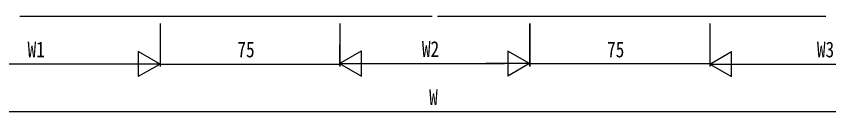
# Model space of a CAD drawing. Units: millimetres, scale not verified. Extents: x -1134 to 1133, y -806 to 806.
# Drawn here: x 344.7 to 683.6, y 17.7 to 57.7 of the extents above; entities that cross this region are included whole.
import ezdxf
from ezdxf.enums import TextEntityAlignment as Align

# ---------------------------------------------------------------- set-up
doc = ezdxf.new("R2010")
doc.units = ezdxf.units.MM
doc.header["$LTSCALE"] = 4
doc.layers.add('0-5_YKK_D', color=6, linetype='Continuous')
doc.layers.add('0-7_YSS_K', color=3, linetype='Continuous')
doc.styles.add('ＭＳ ゴシック', font='')
doc.styles.get('ＭＳ ゴシック').set_extended_font_data('MS Gothic')

msp = doc.modelspace()

# ---------------------------------------------------------------- linework, layer by layer
at = {"layer": '0-5_YKK_D'}
for p, q in [((404.729, 54.702), (404.729, 36.702)), ((404.729, 54.702), (404.73, 36.701)), ((479.607, 54.702), (479.594, 36.909)), ((479.729, 54.702), (479.73, 36.701)), ((558.789, 54.702), (558.775, 36.848)), ((558.91, 54.702), (558.909, 36.703)), ((633.91, 54.702), (633.91, 36.702)), ((633.91, 54.702), (633.91, 36.703)), ((404.729, 37.702), (395.636, 42.952)), ((395.636, 42.952), (395.636, 32.452)), ((479.595, 37.909), (488.692, 43.152)), ((488.684, 32.652), (488.692, 43.152)), ((549.686, 43.105), (549.678, 32.605)), ((558.776, 37.848), (549.686, 43.105)), ((633.91, 37.702), (643.003, 42.952)), ((643.003, 32.452), (643.003, 42.952)), ((394.229, 37.702), (315.229, 37.702)), ((404.729, 37.702), (386.542, 37.702)), ((404.729, 37.702), (395.636, 32.452)), ((404.73, 37.701), (479.73, 37.701)), ((479.595, 37.909), (488.684, 32.652)), ((479.595, 37.909), (497.781, 37.895)), ((490.095, 37.901), (548.276, 37.856)), ((558.776, 37.848), (540.589, 37.862)), ((558.776, 37.848), (549.678, 32.605)), ((633.91, 37.703), (558.909, 37.703)), ((633.91, 37.702), (643.003, 32.452)), ((633.91, 37.702), (652.097, 37.702)), ((644.41, 37.702), (723.41, 37.702)), ((723.41, 17.701), (315.229, 17.701))]:
    msp.add_line(p, q, dxfattribs=at)
at = {"layer": '0-7_YSS_K'}
for p, q in [((346.229, 57.702), (518.229, 57.703)), ((520.41, 57.703), (682.41, 57.704))]:
    msp.add_line(p, q, dxfattribs=at)

# ---------------------------------------------------------------- texts
at = {"layer": '0-5_YKK_D', "style": 'ＭＳ ゴシック', "width": 0.8}
for s, p in [('W1', (349.449, 38.502)), ('75', (436.95, 38.501)), ('75', (591.13, 38.503)), ('W3', (678.63, 38.502)), ('W', (516.92, 18.501))]:
    msp.add_text(s, height=6.598, dxfattribs=at).set_placement(p, align=Align.BOTTOM_LEFT)
msp.add_text('W2', height=6.598, rotation=359.956, dxfattribs=at).set_placement((513.906, 38.683), align=Align.BOTTOM_LEFT)

doc.saveas('drawing.dxf')
